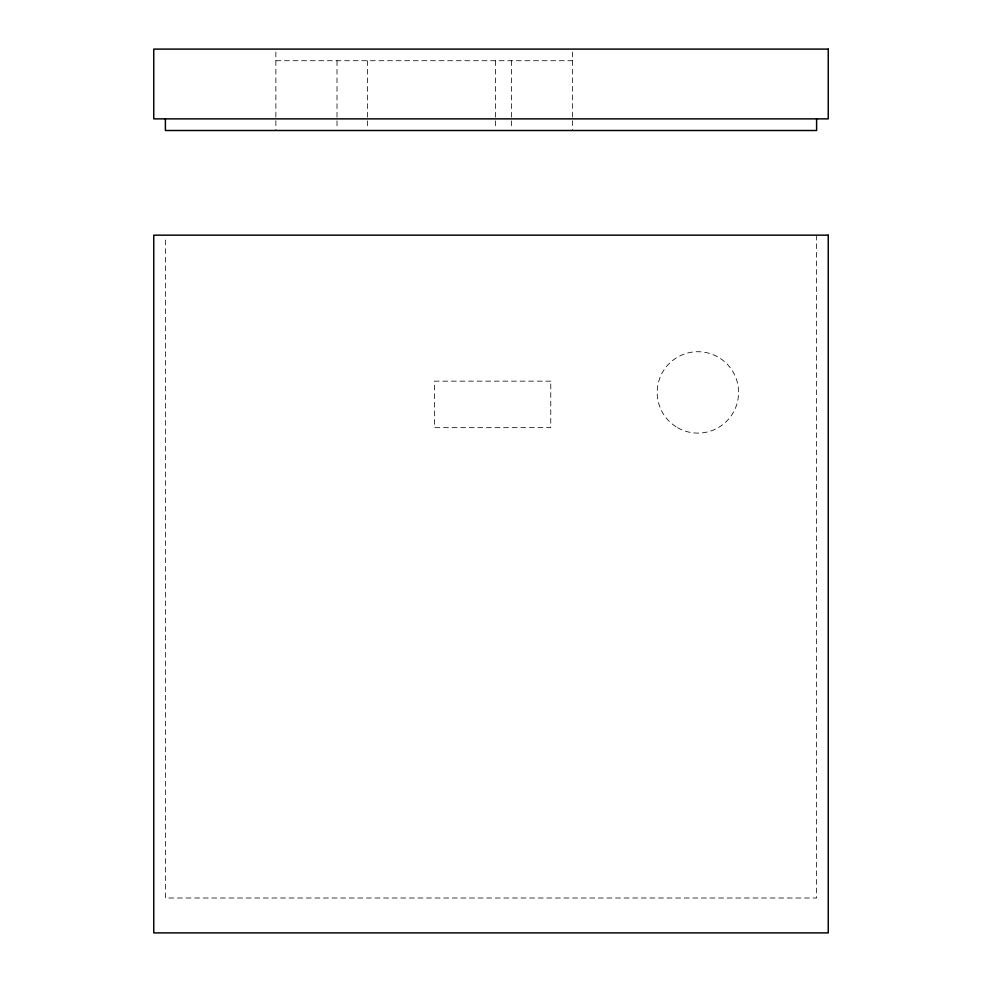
<?xml version="1.0" encoding="UTF-8"?>
<svg xmlns="http://www.w3.org/2000/svg" width="982" height="982" viewBox="0 0 982 982"><rect width="100%" height="100%" fill="white"/><g stroke="black" fill="none" stroke-linecap="round" stroke-linejoin="round"><path stroke-width="0.74" stroke-dasharray="4.91 3.68" d="M275.868 60.724L572.408 60.724M816.607 235.164L816.607 898.014L165.393 898.014L165.393 236.699M572.408 52.009L572.408 130.508M511.438 60.724L511.438 128.986M495.468 60.724L495.468 128.986M367.538 60.724L367.538 128.986M337.01 60.724L337.01 128.986M275.868 52.009L275.868 130.508M550.767 381.151L434.486 381.151L434.486 427.661L550.767 427.661L550.767 381.151M677.531 427.661A40.704 40.704 0 0 0 738.587 392.419A40.704 40.704 0 0 0 677.531 357.166A40.704 40.704 0 0 0 677.531 427.661"/><path stroke-width="1.47" d="M816.607 118.871L816.607 130.508L165.393 130.508L165.393 118.871M828.243 49.1L153.757 49.1L153.757 118.871L828.243 118.871L828.243 49.1M828.243 235.164L153.757 235.164L153.757 932.9L828.243 932.9L828.243 235.164"/></g></svg>
